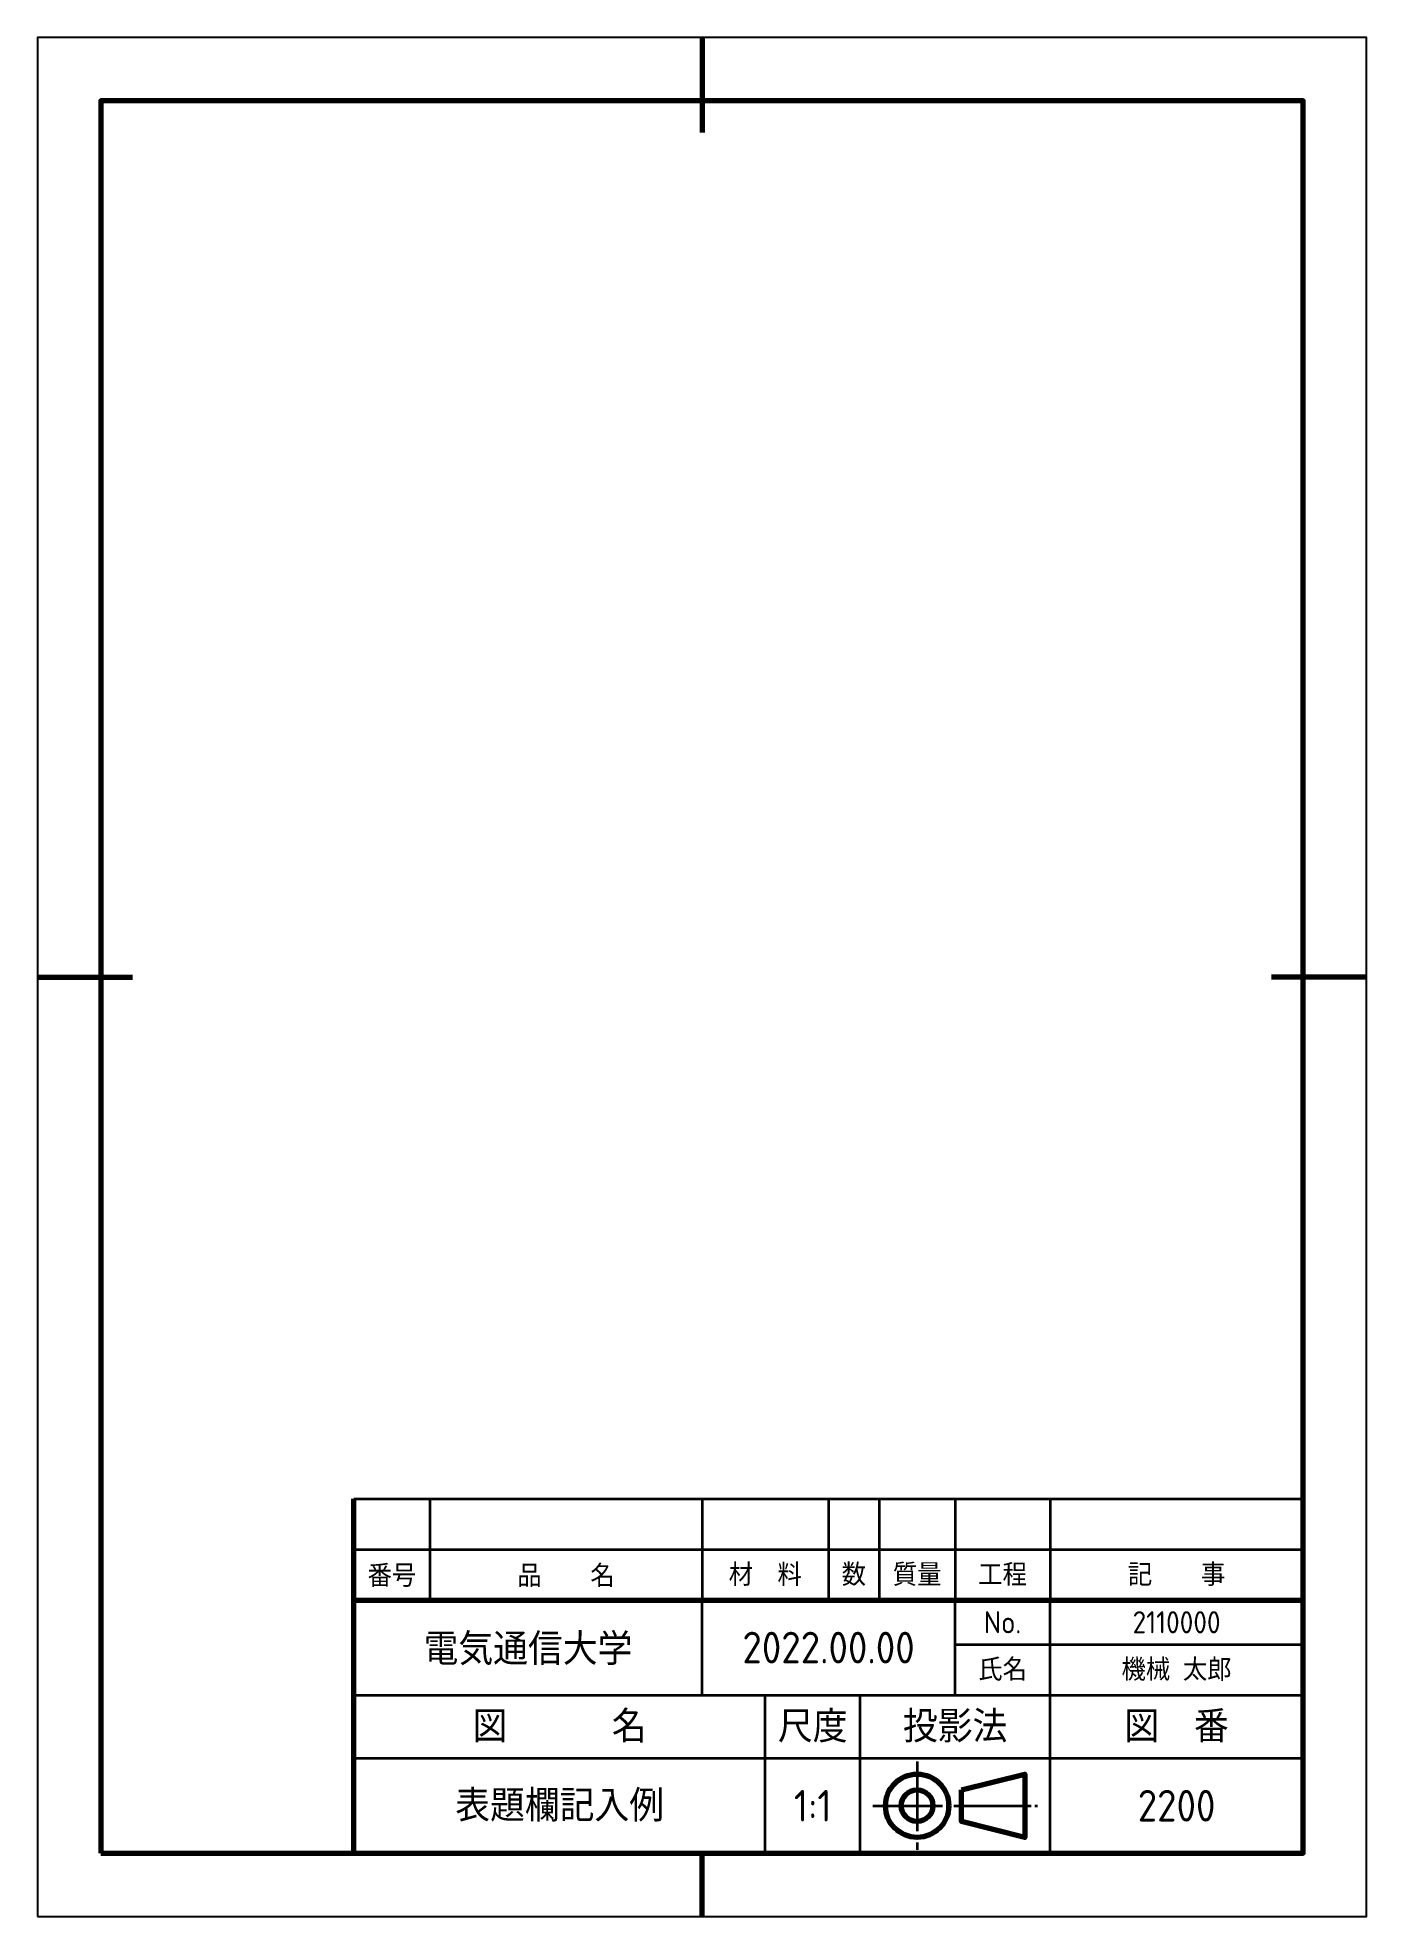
# Model space of a CAD drawing. Header units: millimetres. Extents: x 0 to 210, y 0 to 297.
import ezdxf
from ezdxf.enums import TextEntityAlignment as Align

# ---------------------------------------------------------------- set-up
doc = ezdxf.new("R2010")
doc.units = ezdxf.units.MM
doc.linetypes.add('JIS_08_11', pattern=[12.8, 11, -0.6, 0.6, -0.6])
doc.layers.add('1 図枠', color=7, linetype='Continuous')
doc.layers.add('7 仮想線', color=3, linetype='Continuous', plot=False)
doc.styles.get("Standard").update_dxf_attribs({"font": 'isocp.shx', "bigfont": 'extfont.shx'})

msp = doc.modelspace()

# ---------------------------------------------------------------- linework, layer by layer
at = {"layer": '1 図枠', "lineweight": 70}
for p, q in [((105, 297), (105, 282)), ((0, 148.5), (15, 148.5)), ((210, 148.5), (195, 148.5)), ((50, 50), (50, 66)), ((50, 10), (50, 50)), ((50, 50), (200, 50)), ((105, 0), (105, 10))]:
    msp.add_line(p, q, dxfattribs=at)
at = {"layer": '1 図枠', "lineweight": 35}
for p, q in [((50, 66), (200, 66)), ((62, 66), (62, 50)), ((105, 66), (105, 50)), ((125, 66), (125, 50)), ((133, 66), (133, 50)), ((145, 66), (145, 50)), ((160, 66), (160, 50)), ((50, 58), (200, 58)), ((105, 35), (105, 50)), ((145, 35), (145, 50)), ((160, 10), (160, 50)), ((145, 43), (200, 43)), ((50, 35), (200, 35)), ((115, 10), (115, 35)), ((130, 10), (130, 35)), ((50, 25), (200, 25))]:
    msp.add_line(p, q, dxfattribs=at)
at = {"layer": '1 図枠', "linetype": 'JIS_08_11', "lineweight": 35}
for p, q in [((139, 24.5), (139, 10.5)), ((132, 17.5), (158, 17.5))]:
    msp.add_line(p, q, dxfattribs=at)
at = {"layer": '1 図枠', "lineweight": 70}
msp.add_lwpolyline([(10, 10), (200, 10), (200, 287), (10, 287)], close=True, dxfattribs=at)
at = {"layer": '1 図枠', "linetype": 'Continuous', "lineweight": 70}
msp.add_lwpolyline([(146, 20), (156, 22.5), (156, 12.5), (146, 15)], close=True, dxfattribs=at)
for radius in [5, 2.5]:
    msp.add_circle((139, 17.5), radius, dxfattribs=at)
at = {"layer": '7 仮想線'}
msp.add_lwpolyline([(0, 0), (210, 0), (210, 297), (0, 297)], close=True, dxfattribs=at)

# ---------------------------------------------------------------- texts
at = {"layer": '1 図枠'}
for s, height, p in [('番号', 3.5, (56, 54)), ('品\u3000\u3000名', 3.5, (83.5, 54)), ('電気通信大学', 5, (77.5, 42.5))]:
    msp.add_text(s, height=height, dxfattribs=at).set_placement(p, align=Align.MIDDLE)
for s, height, p in [('材\u3000料', 3.5, (115, 54)), ('数', 3.5, (129, 54)), ('質量', 3.5, (139, 54)), ('工程', 3.5, (152.5, 54)), ('記\u3000\u3000事', 3.5, (180, 54)), ('No.', 3.5, (152.5, 46.5)), ('2110000', 3.5, (180, 46.5)), ('2022.00.00', 5, (125, 42.5)), ('氏名', 3.5, (152.5, 39)), ('機械 太郎', 3.5, (180, 39)), ('図\u3000\u3000\u3000名', 5, (82.5, 30)), ('尺度', 5, (122.5, 30)), ('投影法', 5, (145, 30)), ('図\u3000番', 5, (180, 30)), ('表題欄記入例', 5, (82.5, 17.5)), ('1:1', 5, (122.5, 17.5)), ('2200', 5, (180, 17.5))]:
    msp.add_text(s, height=height, dxfattribs=at).set_placement(p, align=Align.MIDDLE_CENTER)

doc.saveas('drawing.dxf')
